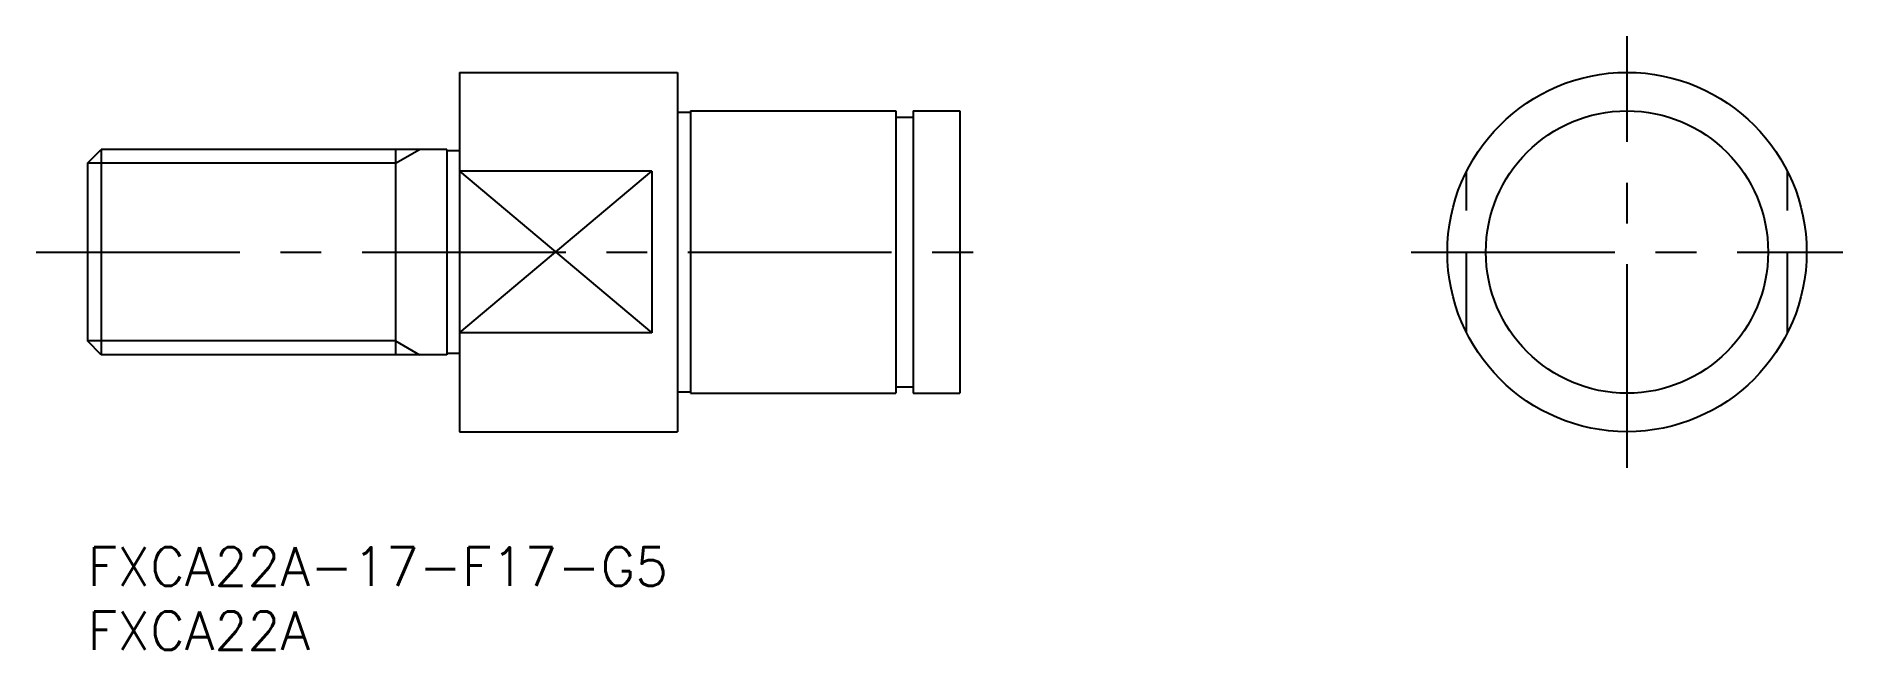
# Model space of a CAD drawing. Extents: x -4 to 137, y -8 to 40.
import ezdxf

# ---------------------------------------------------------------- set-up
doc = ezdxf.new("R2010")
doc.units = 0
doc.header["$LTSCALE"] = 0.5
doc.linetypes.add('CENTER', pattern=[50.8, 31.75, -6.35, 6.35, -6.35])
doc.linetypes.add('DASHED', pattern=[19.05, 12.7, -6.35])
for name, color, linetype in [('MSM_CENTER', 1, 'CENTER'), ('MSM_CONTINUOUS', 7, 'CONTINUOUS'), ('MSM_DASHED', 4, 'DASHED'), ('MSM_NARROW', 5, 'CONTINUOUS'), ('MSM_PART_NUMBER', 7, 'CONTINUOUS')]:
    doc.layers.add(name, color=color, linetype=linetype)
doc.styles.get("Standard").update_dxf_attribs({"font": 'txt.shx', "height": 3, "bigfont": 'bigfont.shx'})

# ---------------------------------------------------------------- blocks, each defined once
blk = doc.blocks.new('*U5')
at = {"layer": 'MSM_PART_NUMBER'}
blk.add_text('FXCA22A-17-F17-G5', height=3, dxfattribs=at).set_placement((0, -3))
blk = doc.blocks.new('*U6')
at = {"layer": 'MSM_PART_NUMBER'}
blk.add_text('FXCA22A', height=3, dxfattribs=at).set_placement((0, -8))

msp = doc.modelspace()

# ---------------------------------------------------------------- linework, layer by layer
at = {"layer": 'MSM_CENTER'}
for p, q in [((120, 6.18), (120, 39.82)), ((-4, 23), (71, 23)), ((103.18, 23), (136.82, 23))]:
    msp.add_line(p, q, dxfattribs=at)
at = {"layer": 'MSM_CONTINUOUS'}
for p, q in [((29, 37), (29, 9)), ((29, 37), (46, 37)), ((46, 37), (46, 9)), ((46, 33.9), (47, 33.9)), ((47, 34), (63, 34)), ((47, 34), (47, 12)), ((63, 34), (63, 12)), ((64.35, 34), (64.35, 12)), ((64.35, 34), (68, 34)), ((68, 34), (68, 12)), ((63, 33.5), (64.35, 33.5)), ((0, 29.92), (1.08, 31)), ((28, 31), (1.08, 31)), ((1.08, 31), (1.08, 15)), ((24, 31), (24, 15)), ((28, 31), (28, 15)), ((0, 29.92), (0, 16.08)), ((29, 30.9), (28, 30.9)), ((44, 29.3), (29, 29.3)), ((44, 29.3), (44, 16.7)), ((1.08, 15), (0, 16.08)), ((44, 16.7), (29, 16.7)), ((28, 15), (1.08, 15)), ((29, 15.1), (28, 15.1)), ((46, 12.1), (47, 12.1)), ((47, 12), (63, 12)), ((63, 12.5), (64.35, 12.5)), ((64.35, 12), (68, 12)), ((29, 9), (46, 9))]:
    msp.add_line(p, q, dxfattribs=at)
for radius in [14, 11]:
    msp.add_circle((120, 23), radius, dxfattribs=at)
at = {"layer": 'MSM_DASHED'}
for p, q in [((107.5, 16.7), (107.5, 29.3)), ((132.5, 16.7), (132.5, 29.3))]:
    msp.add_line(p, q, dxfattribs=at)
at = {"layer": 'MSM_NARROW'}
for p, q in [((24, 29.92), (25.87, 31)), ((24, 29.92), (0, 29.92)), ((29, 29.3), (44, 16.7)), ((29, 16.7), (44, 29.3)), ((24, 16.08), (0, 16.08)), ((24, 16.08), (25.87, 15))]:
    msp.add_line(p, q, dxfattribs=at)

# ---------------------------------------------------------------- block references
at = {"layer": 'MSM_CONTINUOUS'}
for name in ['*U5', '*U6']:
    msp.add_blockref(name, (0, 0), dxfattribs=at)

doc.saveas('drawing.dxf')
